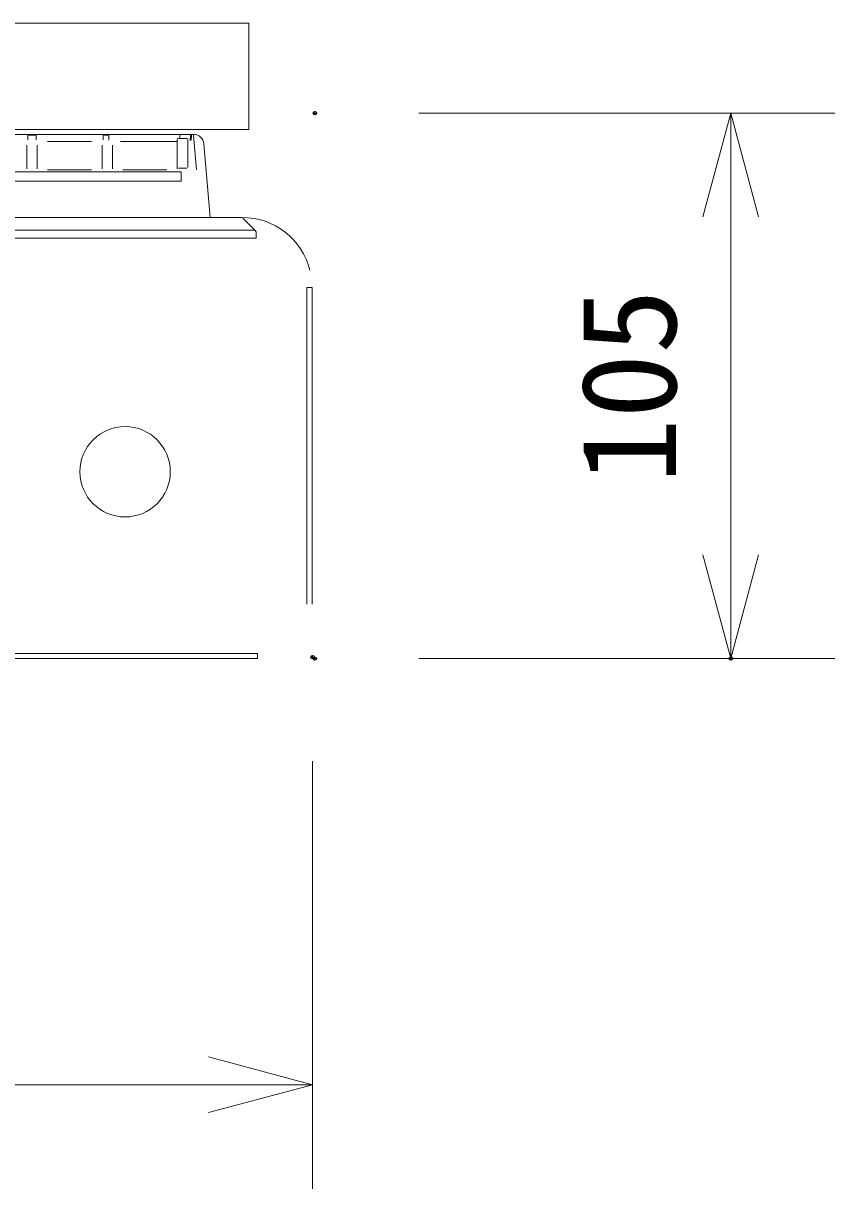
# Model space of a CAD drawing. Units: millimetres, scale not verified. Extents: x -63 to 62, y -56 to 57.
# Drawn here: x -12.91 to 2.7, y 0.98 to 23.41 of the extents above; entities that cross this region are included whole.
import ezdxf
from ezdxf.enums import TextEntityAlignment as Align

# ---------------------------------------------------------------- set-up
doc = ezdxf.new("R2010")
doc.units = ezdxf.units.MM
doc.header["$LTSCALE"] = 0.125
doc.header["$PDMODE"] = 32
doc.header["$PDSIZE"] = 0.0625
for name, color, linetype, lineweight in [('0-0_0', 7, 'Continuous', 9), ('0-3_GAIKEI', 7, 'Continuous', 18), ('0-6_SUNPO', 7, 'Continuous', 9), ('0-8_S1', 1, 'Continuous', 18)]:
    doc.layers.add(name, color=color, linetype=linetype, lineweight=lineweight)
doc.layers.add('0-5_DEFPOINTS', color=7, linetype='Continuous')
doc.styles.add('ＭＳ ゴシック', font='')
doc.styles.get('ＭＳ ゴシック').set_extended_font_data('MS Gothic')

# ---------------------------------------------------------------- blocks, each defined once
blk = doc.blocks.new('_OPEN30')
at = {"layer": '0-0_0'}
blk.add_line((0, 0), (-1, 0), dxfattribs=at)
blk.add_lwpolyline([(-1, 0.26795), (0, 0), (-1, -0.26795)], dxfattribs=at)
blk = doc.blocks.new('D7')
at = {"layer": '0-5_DEFPOINTS'}
for p in [(-46.8303, 12.7658), (-11.9303, 12.7658), (-46.8303, 4.5349)]:
    blk.add_point(p, dxfattribs=at)
at = {"layer": '0-6_SUNPO'}
for p, q in [((-46.8303, 10.7658), (-46.8303, 2.5349)), ((-11.9303, 10.7658), (-11.9303, 2.5349)), ((-13.9303, 4.5349), (-44.8303, 4.5349))]:
    blk.add_line(p, q, dxfattribs=at)
at = {"layer": '0-6_SUNPO', "xscale": 2, "yscale": 2, "rotation": 180}
blk.add_blockref('_OPEN30', (-46.8303, 4.5349), dxfattribs=at)
at = {"layer": '0-6_SUNPO', "xscale": 2, "yscale": 2}
blk.add_blockref('_OPEN30', (-11.9303, 4.5349), dxfattribs=at)
at = {"layer": '0-6_SUNPO', "style": 'ＭＳ ゴシック'}
blk.add_text('349', height=1.833, dxfattribs=at).set_placement((-31.2553, 5.0349), align=Align.BOTTOM_LEFT)
blk = doc.blocks.new('D6')
at = {"layer": '0-5_DEFPOINTS'}
for p in [(-11.8869, 23.2356), (-11.8869, 12.7356), (-3.8869, 12.7356)]:
    blk.add_point(p, dxfattribs=at)
at = {"layer": '0-6_SUNPO'}
for p, q in [((-9.8869, 23.2356), (-1.8869, 23.2356)), ((-3.8869, 21.2356), (-3.8869, 14.7356)), ((-9.8869, 12.7356), (-1.8869, 12.7356))]:
    blk.add_line(p, q, dxfattribs=at)
at = {"layer": '0-6_SUNPO', "xscale": 2, "yscale": 2}
for p, rotation in [((-3.8869, 23.2356), 90), ((-3.8869, 12.7356), 270)]:
    blk.add_blockref('_OPEN30', p, dxfattribs=dict(at, rotation=rotation))
at = {"layer": '0-6_SUNPO', "style": 'ＭＳ ゴシック'}
blk.add_text('105', height=1.833, rotation=90, dxfattribs=at).set_placement((-4.3869, 16.1106), align=Align.BOTTOM_LEFT)

msp = doc.modelspace()

# ---------------------------------------------------------------- linework, layer by layer
at = {"layer": '0-3_GAIKEI', "color": 1}
for p, q in [((-17.6245, 21.3647), (-8.5664, 21.3647)), ((-17.7934, 21.2718), (-9.6317, 21.2718)), ((-12.8204, 21.2718), (-12.8204, 21.1645)), ((-12.8204, 21.2569), (-12.6606, 21.2569)), ((-12.6606, 21.1645), (-12.6606, 21.2718)), ((-12.4408, 21.1375), (-12.4408, 21.1376)), ((-11.5916, 21.1376), (-12.4408, 21.1376)), ((-11.5916, 21.1375), (-11.5916, 21.1376)), ((-11.3718, 21.2718), (-11.3718, 21.1645)), ((-11.2626, 21.2569), (-11.3718, 21.2569)), ((-11.2593, 21.1617), (-11.2626, 21.2569)), ((-11.0387, 21.1349), (-11.0387, 21.135)), ((-9.9432, 21.135), (-11.0387, 21.135)), ((-9.9432, 21.1719), (-9.9432, 20.6071)), ((-9.7633, 21.1918), (-9.9232, 21.1918)), ((-9.894, 21.1918), (-9.8919, 21.2525)), ((-9.8919, 21.2718), (-9.8919, 21.2525)), ((-9.7433, 20.6334), (-9.7433, 21.1719)), ((-9.6922, 21.2525), (-9.6957, 21.1518)), ((-9.6727, 21.2569), (-9.676, 21.1617)), ((-9.6305, 21.2569), (-9.5721, 20.5892)), ((-12.8404, 21.0649), (-12.8404, 20.6071)), ((-12.6406, 20.6072), (-12.6406, 21.0649)), ((-11.3918, 21.0649), (-11.3918, 20.6071)), ((-11.192, 20.6072), (-11.192, 21.0619)), ((-9.8675, 20.5522), (-17.8787, 20.5522)), ((-12.4408, 20.5904), (-12.4408, 20.5905)), ((-11.5916, 20.5905), (-12.4408, 20.5905)), ((-11.5916, 20.5904), (-11.5916, 20.5905)), ((-10.9922, 20.5904), (-10.9922, 20.5905)), ((-10.143, 20.5905), (-10.9922, 20.5905)), ((-10.143, 20.5904), (-10.143, 20.5905)), ((-9.9232, 20.6223), (-9.7633, 20.6223)), ((-9.8675, 20.3713), (-9.8675, 20.5522)), ((-9.8675, 20.3713), (-17.8945, 20.3713)), ((-8.4515, 19.4255), (-8.6844, 19.6584)), ((-8.4515, 19.4255), (-40.1376, 19.4255)), ((-8.4515, 19.4255), (-8.4246, 19.3985)), ((-8.4246, 19.2737), (-8.4246, 19.3985)), ((-8.4246, 19.2737), (-41.1434, 19.2737)), ((-7.4505, 18.3246), (-7.4505, 12.2304)), ((-7.3506, 18.3246), (-7.4505, 18.3246)), ((-8.3996, 11.2813), (-41.1684, 11.2813)), ((-8.3996, 11.2813), (-8.3996, 11.1814))]:
    msp.add_line(p, q, dxfattribs=at)
at = {"layer": '0-3_GAIKEI'}
for p, q in [((-9.4327, 21.0894), (-9.3088, 19.6733)), ((-8.6993, 19.6733), (-23.2885, 19.6733)), ((-7.3506, 18.3246), (-7.3506, 12.2304)), ((-8.3996, 11.1814), (-41.1684, 11.1814))]:
    msp.add_line(p, q, dxfattribs=at)
at = {"layer": '0-3_GAIKEI', "color": 1}
msp.add_circle((-10.9478, 14.7786), 0.8692, dxfattribs=at)
for centre, start, end in [((-9.9232, 21.1719), 90, 180), ((-9.7633, 21.1719), 0, 90), ((-9.6722, 21.2518), 90, 178)]:
    msp.add_arc(centre, 0.02, start, end, dxfattribs=at)
at = {"layer": '0-3_GAIKEI'}
for centre, radius, start, end in [((-9.6317, 21.0719), 0.1998, 5, 89.2687), ((-8.6993, 18.3246), 1.3487, 14.18699, 90.00001)]:
    msp.add_arc(centre, radius, start, end, dxfattribs=at)
at = {"layer": '0-8_S1'}
for q in [(-35.9051, 23.4091), (-8.5664, 21.3647)]:
    msp.add_line((-8.5664, 23.4091), q, dxfattribs=at)

# ---------------------------------------------------------------- block references
at = {"layer": '0-6_SUNPO'}
for name in ['D6', 'D7']:
    msp.add_blockref(name, (4.5896, -1.5542), dxfattribs=at)

doc.saveas('drawing.dxf')
